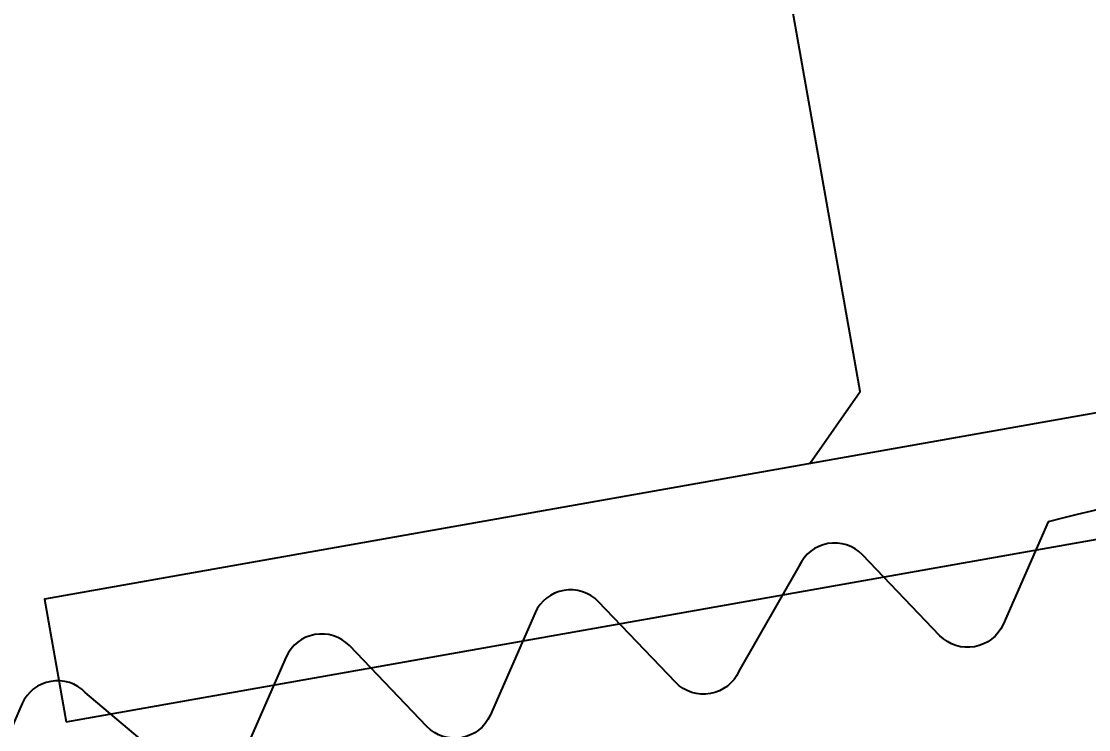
# Model space of a CAD drawing. Header units: millimetres. Extents: x 0 to 8967983, y -224399 to 13801.
# Drawn here: x 69245.44 to 69253.81, y -193867.15 to -193861.6 of the extents above; entities that cross this region are included whole.
import ezdxf
from ezdxf import colors
from ezdxf.entities.mleader import LeaderData, LeaderLine
from ezdxf.math import Vec2, Vec3

# ---------------------------------------------------------------- set-up
doc = ezdxf.new("R2010")
doc.units = ezdxf.units.MM
doc.header["$LTSCALE"] = 10
doc.layers.add('Архитектура', color=251, linetype='Continuous')
doc.layers.get('0').off()
doc.layers.get('0').freeze()
doc.styles.add('ISOCPEUR', font='isocpeur.TTF', dxfattribs={"width": 0.7})

# ---------------------------------------------------------------- blocks, each defined once
blk = doc.blocks.new('_DOTSMALL')
at = {"color": 0, "linetype": 'ByBlock', "const_width": 0.5}
blk.add_lwpolyline([(-0.0625, 0, 1), (0.0625, 0, 1)], format="xyb", close=True, dxfattribs=at)

msp = doc.modelspace()

# ---------------------------------------------------------------- linework, layer by layer
at = {"layer": 'Архитектура', "lineweight": 25, "transparency": 33554684}
for points in [[(69251.6193, -193865.0655), (69252.0144, -193864.5002), (69244.8647, -193824.1606), (69244.2994, -193823.7655), (69242.7387, -193824.0421)], [(69251.6193, -193865.0655), (69252.0144, -193864.5002), (69244.8647, -193824.1606), (69244.2994, -193823.7655), (69242.7387, -193824.0421)], [(69251.6193, -193865.0655), (69252.0144, -193864.5002), (69244.8647, -193824.1606), (69244.2994, -193823.7655), (69242.7387, -193824.0421)], [(69251.6193, -193865.0655), (69252.0144, -193864.5002), (69244.8647, -193824.1606), (69244.2994, -193823.7655), (69242.7387, -193824.0421)], [(69251.6193, -193865.0655), (69252.0144, -193864.5002), (69244.8647, -193824.1606), (69244.2994, -193823.7655), (69242.7387, -193824.0421)], [(69251.6193, -193865.0655), (69252.0144, -193864.5002), (69244.8647, -193824.1606), (69244.2994, -193823.7655), (69242.7387, -193824.0421)], [(69251.6193, -193865.0655), (69252.0144, -193864.5002), (69244.8647, -193824.1606), (69244.2994, -193823.7655), (69242.7387, -193824.0421)], [(69251.6193, -193865.0655), (69252.0144, -193864.5002), (69244.8647, -193824.1606), (69244.2994, -193823.7655), (69242.7387, -193824.0421)], [(69251.6193, -193865.0655), (69252.0144, -193864.5002), (69244.8647, -193824.1606), (69244.2994, -193823.7655), (69242.7387, -193824.0421)], [(69251.6193, -193865.0655), (69252.0144, -193864.5002), (69244.8647, -193824.1606), (69244.2994, -193823.7655), (69242.7387, -193824.0421)], [(69251.6193, -193865.0655), (69252.0144, -193864.5002), (69244.8647, -193824.1606), (69244.2994, -193823.7655), (69242.7387, -193824.0421)], [(69251.6193, -193865.0655), (69252.0144, -193864.5002), (69244.8647, -193824.1606), (69244.2994, -193823.7655), (69242.7387, -193824.0421)], [(69251.6193, -193865.0655), (69252.0144, -193864.5002), (69244.8647, -193824.1606), (69244.2994, -193823.7655), (69242.7387, -193824.0421)], [(69251.6193, -193865.0655), (69252.0144, -193864.5002), (69244.8647, -193824.1606), (69244.2994, -193823.7655), (69242.7387, -193824.0421)], [(69251.6193, -193865.0655), (69252.0144, -193864.5002), (69244.8647, -193824.1606), (69244.2994, -193823.7655), (69242.7387, -193824.0421)], [(69251.6193, -193865.0655), (69252.0144, -193864.5002), (69244.8647, -193824.1606), (69244.2994, -193823.7655), (69242.7387, -193824.0421)], [(69251.6193, -193865.0655), (69252.0144, -193864.5002), (69244.8647, -193824.1606), (69244.2994, -193823.7655), (69242.7387, -193824.0421)], [(69251.6193, -193865.0655), (69252.0144, -193864.5002), (69244.8647, -193824.1606), (69244.2994, -193823.7655), (69242.7387, -193824.0421)], [(69251.6193, -193865.0655), (69252.0144, -193864.5002), (69244.8647, -193824.1606), (69244.2994, -193823.7655), (69242.7387, -193824.0421)], [(69251.6193, -193865.0655), (69252.0144, -193864.5002), (69244.8647, -193824.1606), (69244.2994, -193823.7655), (69242.7387, -193824.0421)], [(69251.6193, -193865.0655), (69252.0144, -193864.5002), (69244.8647, -193824.1606), (69244.2994, -193823.7655), (69242.7387, -193824.0421)], [(69251.6193, -193865.0655), (69252.0144, -193864.5002), (69244.8647, -193824.1606), (69244.2994, -193823.7655), (69242.7387, -193824.0421)], [(69251.6193, -193865.0655), (69252.0144, -193864.5002), (69244.8647, -193824.1606), (69244.2994, -193823.7655), (69242.7387, -193824.0421)], [(69251.6193, -193865.0655), (69252.0144, -193864.5002), (69244.8647, -193824.1606), (69244.2994, -193823.7655), (69242.7387, -193824.0421)], [(69251.6193, -193865.0655), (69252.0144, -193864.5002), (69244.8647, -193824.1606), (69244.2994, -193823.7655), (69242.7387, -193824.0421)], [(69251.6193, -193865.0655), (69252.0144, -193864.5002), (69244.8647, -193824.1606), (69244.2994, -193823.7655), (69242.7387, -193824.0421)], [(69251.6193, -193865.0655), (69252.0144, -193864.5002), (69244.8647, -193824.1606), (69244.2994, -193823.7655), (69242.7387, -193824.0421)], [(69251.6193, -193865.0655), (69252.0144, -193864.5002), (69244.8647, -193824.1606), (69244.2994, -193823.7655), (69242.7387, -193824.0421)], [(69251.6193, -193865.0655), (69252.0144, -193864.5002), (69244.8647, -193824.1606), (69244.2994, -193823.7655), (69242.7387, -193824.0421)], [(69251.6193, -193865.0655), (69252.0144, -193864.5002), (69244.8647, -193824.1606), (69244.2994, -193823.7655), (69242.7387, -193824.0421)], [(69245.6167, -193866.1294), (69245.787, -193867.0898)], [(69245.6167, -193866.1294), (69245.787, -193867.0898)], [(69245.6167, -193866.1294), (69245.787, -193867.0898)], [(69245.6167, -193866.1294), (69245.787, -193867.0898)], [(69245.6167, -193866.1294), (69245.787, -193867.0898)], [(69245.6167, -193866.1294), (69245.787, -193867.0898)], [(69245.6167, -193866.1294), (69245.787, -193867.0898)], [(69245.6167, -193866.1294), (69245.787, -193867.0898)], [(69245.6167, -193866.1294), (69245.787, -193867.0898)], [(69245.6167, -193866.1294), (69245.787, -193867.0898)], [(69245.6167, -193866.1294), (69245.787, -193867.0898)], [(69245.6167, -193866.1294), (69245.787, -193867.0898)], [(69245.6167, -193866.1294), (69245.787, -193867.0898)], [(69245.6167, -193866.1294), (69245.787, -193867.0898)], [(69245.6167, -193866.1294), (69245.787, -193867.0898)], [(69245.6167, -193866.1294), (69245.787, -193867.0898)], [(69245.6167, -193866.1294), (69245.787, -193867.0898)], [(69245.6167, -193866.1294), (69245.787, -193867.0898)], [(69245.6167, -193866.1294), (69245.787, -193867.0898)], [(69245.6167, -193866.1294), (69245.787, -193867.0898)], [(69245.6167, -193866.1294), (69245.787, -193867.0898)], [(69245.6167, -193866.1294), (69245.787, -193867.0898)], [(69245.6167, -193866.1294), (69245.787, -193867.0898)], [(69245.6167, -193866.1294), (69245.787, -193867.0898)], [(69245.6167, -193866.1294), (69245.787, -193867.0898)], [(69245.6167, -193866.1294), (69245.787, -193867.0898)], [(69245.6167, -193866.1294), (69245.787, -193867.0898)], [(69245.6167, -193866.1294), (69245.787, -193867.0898)], [(69245.6167, -193866.1294), (69245.787, -193867.0898)], [(69245.6167, -193866.1294), (69245.787, -193867.0898)]]:
    msp.add_lwpolyline(points, dxfattribs=at)
for points in [[(69259.9549, -193829.3696), (69265.7392, -193862.0058, 0.414326), (69266.3752, -193862.4503), (69267.6958, -193862.2162, 0.410627), (69268.1415, -193861.587), (69268.0232, -193860.9199, 0.492552), (69267.7586, -193860.7192), (69267.2604, -193860.8075, -0.441111), (69266.9778, -193860.6099), (69266.7097, -193858.7558, -0.208057), (69266.9901, -193857.9, -0.000016), (69268.9176, -193855.1451, -0.439819), (69270.3609, -193854.8893, -0.000016), (69273.1178, -193856.8139, -0.208057), (69273.6752, -193857.5212), (69274.0608, -193859.3545, -0.441111), (69273.8632, -193859.6372), (69273.3651, -193859.7255, 0.492552), (69273.1855, -193860.005), (69273.3037, -193860.6721, 0.410627), (69273.9385, -193861.1098), (69275.2591, -193860.8757, 0.414326), (69275.7036, -193860.2397), (69269.9192, -193827.6035, 0.523933)], [(69259.9549, -193829.3696), (69265.7392, -193862.0058, 0.414326), (69266.3752, -193862.4503), (69267.6958, -193862.2162, 0.410627), (69268.1415, -193861.587), (69268.0232, -193860.9199, 0.492552), (69267.7586, -193860.7192), (69267.2604, -193860.8075, -0.441111), (69266.9778, -193860.6099), (69266.7097, -193858.7558, -0.208057), (69266.9901, -193857.9, -0.000016), (69268.9176, -193855.1451, -0.439819), (69270.3609, -193854.8893, -0.000016), (69273.1178, -193856.8139, -0.208057), (69273.6752, -193857.5212), (69274.0608, -193859.3545, -0.441111), (69273.8632, -193859.6372), (69273.3651, -193859.7255, 0.492552), (69273.1855, -193860.005), (69273.3037, -193860.6721, 0.410627), (69273.9385, -193861.1098), (69275.2591, -193860.8757, 0.414326), (69275.7036, -193860.2397), (69269.9192, -193827.6035, 0.523933)], [(69259.9549, -193829.3696), (69265.7392, -193862.0058, 0.414326), (69266.3752, -193862.4503), (69267.6958, -193862.2162, 0.410627), (69268.1415, -193861.587), (69268.0232, -193860.9199, 0.492552), (69267.7586, -193860.7192), (69267.2604, -193860.8075, -0.441111), (69266.9778, -193860.6099), (69266.7097, -193858.7558, -0.208057), (69266.9901, -193857.9, -0.000016), (69268.9176, -193855.1451, -0.439819), (69270.3609, -193854.8893, -0.000016), (69273.1178, -193856.8139, -0.208057), (69273.6752, -193857.5212), (69274.0608, -193859.3545, -0.441111), (69273.8632, -193859.6372), (69273.3651, -193859.7255, 0.492552), (69273.1855, -193860.005), (69273.3037, -193860.6721, 0.410627), (69273.9385, -193861.1098), (69275.2591, -193860.8757, 0.414326), (69275.7036, -193860.2397), (69269.9192, -193827.6035, 0.523933)], [(69259.9549, -193829.3696), (69265.7392, -193862.0058, 0.414326), (69266.3752, -193862.4503), (69267.6958, -193862.2162, 0.410627), (69268.1415, -193861.587), (69268.0232, -193860.9199, 0.492552), (69267.7586, -193860.7192), (69267.2604, -193860.8075, -0.441111), (69266.9778, -193860.6099), (69266.7097, -193858.7558, -0.208057), (69266.9901, -193857.9, -0.000016), (69268.9176, -193855.1451, -0.439819), (69270.3609, -193854.8893, -0.000016), (69273.1178, -193856.8139, -0.208057), (69273.6752, -193857.5212), (69274.0608, -193859.3545, -0.441111), (69273.8632, -193859.6372), (69273.3651, -193859.7255, 0.492552), (69273.1855, -193860.005), (69273.3037, -193860.6721, 0.410627), (69273.9385, -193861.1098), (69275.2591, -193860.8757, 0.414326), (69275.7036, -193860.2397), (69269.9192, -193827.6035, 0.523933)], [(69259.9549, -193829.3696), (69265.7392, -193862.0058, 0.414326), (69266.3752, -193862.4503), (69267.6958, -193862.2162, 0.410627), (69268.1415, -193861.587), (69268.0232, -193860.9199, 0.492552), (69267.7586, -193860.7192), (69267.2604, -193860.8075, -0.441111), (69266.9778, -193860.6099), (69266.7097, -193858.7558, -0.208057), (69266.9901, -193857.9, -0.000016), (69268.9176, -193855.1451, -0.439819), (69270.3609, -193854.8893, -0.000016), (69273.1178, -193856.8139, -0.208057), (69273.6752, -193857.5212), (69274.0608, -193859.3545, -0.441111), (69273.8632, -193859.6372), (69273.3651, -193859.7255, 0.492552), (69273.1855, -193860.005), (69273.3037, -193860.6721, 0.410627), (69273.9385, -193861.1098), (69275.2591, -193860.8757, 0.414326), (69275.7036, -193860.2397), (69269.9192, -193827.6035, 0.523933)], [(69259.9549, -193829.3696), (69265.7392, -193862.0058, 0.414326), (69266.3752, -193862.4503), (69267.6958, -193862.2162, 0.410627), (69268.1415, -193861.587), (69268.0232, -193860.9199, 0.492552), (69267.7586, -193860.7192), (69267.2604, -193860.8075, -0.441111), (69266.9778, -193860.6099), (69266.7097, -193858.7558, -0.208057), (69266.9901, -193857.9, -0.000016), (69268.9176, -193855.1451, -0.439819), (69270.3609, -193854.8893, -0.000016), (69273.1178, -193856.8139, -0.208057), (69273.6752, -193857.5212), (69274.0608, -193859.3545, -0.441111), (69273.8632, -193859.6372), (69273.3651, -193859.7255, 0.492552), (69273.1855, -193860.005), (69273.3037, -193860.6721, 0.410627), (69273.9385, -193861.1098), (69275.2591, -193860.8757, 0.414326), (69275.7036, -193860.2397), (69269.9192, -193827.6035, 0.523933)], [(69259.9549, -193829.3696), (69265.7392, -193862.0058, 0.414326), (69266.3752, -193862.4503), (69267.6958, -193862.2162, 0.410627), (69268.1415, -193861.587), (69268.0232, -193860.9199, 0.492552), (69267.7586, -193860.7192), (69267.2604, -193860.8075, -0.441111), (69266.9778, -193860.6099), (69266.7097, -193858.7558, -0.208057), (69266.9901, -193857.9, -0.000016), (69268.9176, -193855.1451, -0.439819), (69270.3609, -193854.8893, -0.000016), (69273.1178, -193856.8139, -0.208057), (69273.6752, -193857.5212), (69274.0608, -193859.3545, -0.441111), (69273.8632, -193859.6372), (69273.3651, -193859.7255, 0.492552), (69273.1855, -193860.005), (69273.3037, -193860.6721, 0.410627), (69273.9385, -193861.1098), (69275.2591, -193860.8757, 0.414326), (69275.7036, -193860.2397), (69269.9192, -193827.6035, 0.523933)], [(69259.9549, -193829.3696), (69265.7392, -193862.0058, 0.414326), (69266.3752, -193862.4503), (69267.6958, -193862.2162, 0.410627), (69268.1415, -193861.587), (69268.0232, -193860.9199, 0.492552), (69267.7586, -193860.7192), (69267.2604, -193860.8075, -0.441111), (69266.9778, -193860.6099), (69266.7097, -193858.7558, -0.208057), (69266.9901, -193857.9, -0.000016), (69268.9176, -193855.1451, -0.439819), (69270.3609, -193854.8893, -0.000016), (69273.1178, -193856.8139, -0.208057), (69273.6752, -193857.5212), (69274.0608, -193859.3545, -0.441111), (69273.8632, -193859.6372), (69273.3651, -193859.7255, 0.492552), (69273.1855, -193860.005), (69273.3037, -193860.6721, 0.410627), (69273.9385, -193861.1098), (69275.2591, -193860.8757, 0.414326), (69275.7036, -193860.2397), (69269.9192, -193827.6035, 0.523933)], [(69259.9549, -193829.3696), (69265.7392, -193862.0058, 0.414326), (69266.3752, -193862.4503), (69267.6958, -193862.2162, 0.410627), (69268.1415, -193861.587), (69268.0232, -193860.9199, 0.492552), (69267.7586, -193860.7192), (69267.2604, -193860.8075, -0.441111), (69266.9778, -193860.6099), (69266.7097, -193858.7558, -0.208057), (69266.9901, -193857.9, -0.000016), (69268.9176, -193855.1451, -0.439819), (69270.3609, -193854.8893, -0.000016), (69273.1178, -193856.8139, -0.208057), (69273.6752, -193857.5212), (69274.0608, -193859.3545, -0.441111), (69273.8632, -193859.6372), (69273.3651, -193859.7255, 0.492552), (69273.1855, -193860.005), (69273.3037, -193860.6721, 0.410627), (69273.9385, -193861.1098), (69275.2591, -193860.8757, 0.414326), (69275.7036, -193860.2397), (69269.9192, -193827.6035, 0.523933)], [(69259.9549, -193829.3696), (69265.7392, -193862.0058, 0.414326), (69266.3752, -193862.4503), (69267.6958, -193862.2162, 0.410627), (69268.1415, -193861.587), (69268.0232, -193860.9199, 0.492552), (69267.7586, -193860.7192), (69267.2604, -193860.8075, -0.441111), (69266.9778, -193860.6099), (69266.7097, -193858.7558, -0.208057), (69266.9901, -193857.9, -0.000016), (69268.9176, -193855.1451, -0.439819), (69270.3609, -193854.8893, -0.000016), (69273.1178, -193856.8139, -0.208057), (69273.6752, -193857.5212), (69274.0608, -193859.3545, -0.441111), (69273.8632, -193859.6372), (69273.3651, -193859.7255, 0.492552), (69273.1855, -193860.005), (69273.3037, -193860.6721, 0.410627), (69273.9385, -193861.1098), (69275.2591, -193860.8757, 0.414326), (69275.7036, -193860.2397), (69269.9192, -193827.6035, 0.523933)], [(69259.9549, -193829.3696), (69265.7392, -193862.0058, 0.414326), (69266.3752, -193862.4503), (69267.6958, -193862.2162, 0.410627), (69268.1415, -193861.587), (69268.0232, -193860.9199, 0.492552), (69267.7586, -193860.7192), (69267.2604, -193860.8075, -0.441111), (69266.9778, -193860.6099), (69266.7097, -193858.7558, -0.208057), (69266.9901, -193857.9, -0.000016), (69268.9176, -193855.1451, -0.439819), (69270.3609, -193854.8893, -0.000016), (69273.1178, -193856.8139, -0.208057), (69273.6752, -193857.5212), (69274.0608, -193859.3545, -0.441111), (69273.8632, -193859.6372), (69273.3651, -193859.7255, 0.492552), (69273.1855, -193860.005), (69273.3037, -193860.6721, 0.410627), (69273.9385, -193861.1098), (69275.2591, -193860.8757, 0.414326), (69275.7036, -193860.2397), (69269.9192, -193827.6035, 0.523933)], [(69259.9549, -193829.3696), (69265.7392, -193862.0058, 0.414326), (69266.3752, -193862.4503), (69267.6958, -193862.2162, 0.410627), (69268.1415, -193861.587), (69268.0232, -193860.9199, 0.492552), (69267.7586, -193860.7192), (69267.2604, -193860.8075, -0.441111), (69266.9778, -193860.6099), (69266.7097, -193858.7558, -0.208057), (69266.9901, -193857.9, -0.000016), (69268.9176, -193855.1451, -0.439819), (69270.3609, -193854.8893, -0.000016), (69273.1178, -193856.8139, -0.208057), (69273.6752, -193857.5212), (69274.0608, -193859.3545, -0.441111), (69273.8632, -193859.6372), (69273.3651, -193859.7255, 0.492552), (69273.1855, -193860.005), (69273.3037, -193860.6721, 0.410627), (69273.9385, -193861.1098), (69275.2591, -193860.8757, 0.414326), (69275.7036, -193860.2397), (69269.9192, -193827.6035, 0.523933)], [(69259.9549, -193829.3696), (69265.7392, -193862.0058, 0.414326), (69266.3752, -193862.4503), (69267.6958, -193862.2162, 0.410627), (69268.1415, -193861.587), (69268.0232, -193860.9199, 0.492552), (69267.7586, -193860.7192), (69267.2604, -193860.8075, -0.441111), (69266.9778, -193860.6099), (69266.7097, -193858.7558, -0.208057), (69266.9901, -193857.9, -0.000016), (69268.9176, -193855.1451, -0.439819), (69270.3609, -193854.8893, -0.000016), (69273.1178, -193856.8139, -0.208057), (69273.6752, -193857.5212), (69274.0608, -193859.3545, -0.441111), (69273.8632, -193859.6372), (69273.3651, -193859.7255, 0.492552), (69273.1855, -193860.005), (69273.3037, -193860.6721, 0.410627), (69273.9385, -193861.1098), (69275.2591, -193860.8757, 0.414326), (69275.7036, -193860.2397), (69269.9192, -193827.6035, 0.523933)], [(69259.9549, -193829.3696), (69265.7392, -193862.0058, 0.414326), (69266.3752, -193862.4503), (69267.6958, -193862.2162, 0.410627), (69268.1415, -193861.587), (69268.0232, -193860.9199, 0.492552), (69267.7586, -193860.7192), (69267.2604, -193860.8075, -0.441111), (69266.9778, -193860.6099), (69266.7097, -193858.7558, -0.208057), (69266.9901, -193857.9, -0.000016), (69268.9176, -193855.1451, -0.439819), (69270.3609, -193854.8893, -0.000016), (69273.1178, -193856.8139, -0.208057), (69273.6752, -193857.5212), (69274.0608, -193859.3545, -0.441111), (69273.8632, -193859.6372), (69273.3651, -193859.7255, 0.492552), (69273.1855, -193860.005), (69273.3037, -193860.6721, 0.410627), (69273.9385, -193861.1098), (69275.2591, -193860.8757, 0.414326), (69275.7036, -193860.2397), (69269.9192, -193827.6035, 0.523933)], [(69259.9549, -193829.3696), (69265.7392, -193862.0058, 0.414326), (69266.3752, -193862.4503), (69267.6958, -193862.2162, 0.410627), (69268.1415, -193861.587), (69268.0232, -193860.9199, 0.492552), (69267.7586, -193860.7192), (69267.2604, -193860.8075, -0.441111), (69266.9778, -193860.6099), (69266.7097, -193858.7558, -0.208057), (69266.9901, -193857.9, -0.000016), (69268.9176, -193855.1451, -0.439819), (69270.3609, -193854.8893, -0.000016), (69273.1178, -193856.8139, -0.208057), (69273.6752, -193857.5212), (69274.0608, -193859.3545, -0.441111), (69273.8632, -193859.6372), (69273.3651, -193859.7255, 0.492552), (69273.1855, -193860.005), (69273.3037, -193860.6721, 0.410627), (69273.9385, -193861.1098), (69275.2591, -193860.8757, 0.414326), (69275.7036, -193860.2397), (69269.9192, -193827.6035, 0.523933)], [(69259.9549, -193829.3696), (69265.7392, -193862.0058, 0.414326), (69266.3752, -193862.4503), (69267.6958, -193862.2162, 0.410627), (69268.1415, -193861.587), (69268.0232, -193860.9199, 0.492552), (69267.7586, -193860.7192), (69267.2604, -193860.8075, -0.441111), (69266.9778, -193860.6099), (69266.7097, -193858.7558, -0.208057), (69266.9901, -193857.9, -0.000016), (69268.9176, -193855.1451, -0.439819), (69270.3609, -193854.8893, -0.000016), (69273.1178, -193856.8139, -0.208057), (69273.6752, -193857.5212), (69274.0608, -193859.3545, -0.441111), (69273.8632, -193859.6372), (69273.3651, -193859.7255, 0.492552), (69273.1855, -193860.005), (69273.3037, -193860.6721, 0.410627), (69273.9385, -193861.1098), (69275.2591, -193860.8757, 0.414326), (69275.7036, -193860.2397), (69269.9192, -193827.6035, 0.523933)], [(69259.9549, -193829.3696), (69265.7392, -193862.0058, 0.414326), (69266.3752, -193862.4503), (69267.6958, -193862.2162, 0.410627), (69268.1415, -193861.587), (69268.0232, -193860.9199, 0.492552), (69267.7586, -193860.7192), (69267.2604, -193860.8075, -0.441111), (69266.9778, -193860.6099), (69266.7097, -193858.7558, -0.208057), (69266.9901, -193857.9, -0.000016), (69268.9176, -193855.1451, -0.439819), (69270.3609, -193854.8893, -0.000016), (69273.1178, -193856.8139, -0.208057), (69273.6752, -193857.5212), (69274.0608, -193859.3545, -0.441111), (69273.8632, -193859.6372), (69273.3651, -193859.7255, 0.492552), (69273.1855, -193860.005), (69273.3037, -193860.6721, 0.410627), (69273.9385, -193861.1098), (69275.2591, -193860.8757, 0.414326), (69275.7036, -193860.2397), (69269.9192, -193827.6035, 0.523933)], [(69259.9549, -193829.3696), (69265.7392, -193862.0058, 0.414326), (69266.3752, -193862.4503), (69267.6958, -193862.2162, 0.410627), (69268.1415, -193861.587), (69268.0232, -193860.9199, 0.492552), (69267.7586, -193860.7192), (69267.2604, -193860.8075, -0.441111), (69266.9778, -193860.6099), (69266.7097, -193858.7558, -0.208057), (69266.9901, -193857.9, -0.000016), (69268.9176, -193855.1451, -0.439819), (69270.3609, -193854.8893, -0.000016), (69273.1178, -193856.8139, -0.208057), (69273.6752, -193857.5212), (69274.0608, -193859.3545, -0.441111), (69273.8632, -193859.6372), (69273.3651, -193859.7255, 0.492552), (69273.1855, -193860.005), (69273.3037, -193860.6721, 0.410627), (69273.9385, -193861.1098), (69275.2591, -193860.8757, 0.414326), (69275.7036, -193860.2397), (69269.9192, -193827.6035, 0.523933)], [(69259.9549, -193829.3696), (69265.7392, -193862.0058, 0.414326), (69266.3752, -193862.4503), (69267.6958, -193862.2162, 0.410627), (69268.1415, -193861.587), (69268.0232, -193860.9199, 0.492552), (69267.7586, -193860.7192), (69267.2604, -193860.8075, -0.441111), (69266.9778, -193860.6099), (69266.7097, -193858.7558, -0.208057), (69266.9901, -193857.9, -0.000016), (69268.9176, -193855.1451, -0.439819), (69270.3609, -193854.8893, -0.000016), (69273.1178, -193856.8139, -0.208057), (69273.6752, -193857.5212), (69274.0608, -193859.3545, -0.441111), (69273.8632, -193859.6372), (69273.3651, -193859.7255, 0.492552), (69273.1855, -193860.005), (69273.3037, -193860.6721, 0.410627), (69273.9385, -193861.1098), (69275.2591, -193860.8757, 0.414326), (69275.7036, -193860.2397), (69269.9192, -193827.6035, 0.523933)], [(69259.9549, -193829.3696), (69265.7392, -193862.0058, 0.414326), (69266.3752, -193862.4503), (69267.6958, -193862.2162, 0.410627), (69268.1415, -193861.587), (69268.0232, -193860.9199, 0.492552), (69267.7586, -193860.7192), (69267.2604, -193860.8075, -0.441111), (69266.9778, -193860.6099), (69266.7097, -193858.7558, -0.208057), (69266.9901, -193857.9, -0.000016), (69268.9176, -193855.1451, -0.439819), (69270.3609, -193854.8893, -0.000016), (69273.1178, -193856.8139, -0.208057), (69273.6752, -193857.5212), (69274.0608, -193859.3545, -0.441111), (69273.8632, -193859.6372), (69273.3651, -193859.7255, 0.492552), (69273.1855, -193860.005), (69273.3037, -193860.6721, 0.410627), (69273.9385, -193861.1098), (69275.2591, -193860.8757, 0.414326), (69275.7036, -193860.2397), (69269.9192, -193827.6035, 0.523933)], [(69259.9549, -193829.3696), (69265.7392, -193862.0058, 0.414326), (69266.3752, -193862.4503), (69267.6958, -193862.2162, 0.410627), (69268.1415, -193861.587), (69268.0232, -193860.9199, 0.492552), (69267.7586, -193860.7192), (69267.2604, -193860.8075, -0.441111), (69266.9778, -193860.6099), (69266.7097, -193858.7558, -0.208057), (69266.9901, -193857.9, -0.000016), (69268.9176, -193855.1451, -0.439819), (69270.3609, -193854.8893, -0.000016), (69273.1178, -193856.8139, -0.208057), (69273.6752, -193857.5212), (69274.0608, -193859.3545, -0.441111), (69273.8632, -193859.6372), (69273.3651, -193859.7255, 0.492552), (69273.1855, -193860.005), (69273.3037, -193860.6721, 0.410627), (69273.9385, -193861.1098), (69275.2591, -193860.8757, 0.414326), (69275.7036, -193860.2397), (69269.9192, -193827.6035, 0.523933)], [(69259.9549, -193829.3696), (69265.7392, -193862.0058, 0.414326), (69266.3752, -193862.4503), (69267.6958, -193862.2162, 0.410627), (69268.1415, -193861.587), (69268.0232, -193860.9199, 0.492552), (69267.7586, -193860.7192), (69267.2604, -193860.8075, -0.441111), (69266.9778, -193860.6099), (69266.7097, -193858.7558, -0.208057), (69266.9901, -193857.9, -0.000016), (69268.9176, -193855.1451, -0.439819), (69270.3609, -193854.8893, -0.000016), (69273.1178, -193856.8139, -0.208057), (69273.6752, -193857.5212), (69274.0608, -193859.3545, -0.441111), (69273.8632, -193859.6372), (69273.3651, -193859.7255, 0.492552), (69273.1855, -193860.005), (69273.3037, -193860.6721, 0.410627), (69273.9385, -193861.1098), (69275.2591, -193860.8757, 0.414326), (69275.7036, -193860.2397), (69269.9192, -193827.6035, 0.523933)], [(69259.9549, -193829.3696), (69265.7392, -193862.0058, 0.414326), (69266.3752, -193862.4503), (69267.6958, -193862.2162, 0.410627), (69268.1415, -193861.587), (69268.0232, -193860.9199, 0.492552), (69267.7586, -193860.7192), (69267.2604, -193860.8075, -0.441111), (69266.9778, -193860.6099), (69266.7097, -193858.7558, -0.208057), (69266.9901, -193857.9, -0.000016), (69268.9176, -193855.1451, -0.439819), (69270.3609, -193854.8893, -0.000016), (69273.1178, -193856.8139, -0.208057), (69273.6752, -193857.5212), (69274.0608, -193859.3545, -0.441111), (69273.8632, -193859.6372), (69273.3651, -193859.7255, 0.492552), (69273.1855, -193860.005), (69273.3037, -193860.6721, 0.410627), (69273.9385, -193861.1098), (69275.2591, -193860.8757, 0.414326), (69275.7036, -193860.2397), (69269.9192, -193827.6035, 0.523933)], [(69259.9549, -193829.3696), (69265.7392, -193862.0058, 0.414326), (69266.3752, -193862.4503), (69267.6958, -193862.2162, 0.410627), (69268.1415, -193861.587), (69268.0232, -193860.9199, 0.492552), (69267.7586, -193860.7192), (69267.2604, -193860.8075, -0.441111), (69266.9778, -193860.6099), (69266.7097, -193858.7558, -0.208057), (69266.9901, -193857.9, -0.000016), (69268.9176, -193855.1451, -0.439819), (69270.3609, -193854.8893, -0.000016), (69273.1178, -193856.8139, -0.208057), (69273.6752, -193857.5212), (69274.0608, -193859.3545, -0.441111), (69273.8632, -193859.6372), (69273.3651, -193859.7255, 0.492552), (69273.1855, -193860.005), (69273.3037, -193860.6721, 0.410627), (69273.9385, -193861.1098), (69275.2591, -193860.8757, 0.414326), (69275.7036, -193860.2397), (69269.9192, -193827.6035, 0.523933)], [(69259.9549, -193829.3696), (69265.7392, -193862.0058, 0.414326), (69266.3752, -193862.4503), (69267.6958, -193862.2162, 0.410627), (69268.1415, -193861.587), (69268.0232, -193860.9199, 0.492552), (69267.7586, -193860.7192), (69267.2604, -193860.8075, -0.441111), (69266.9778, -193860.6099), (69266.7097, -193858.7558, -0.208057), (69266.9901, -193857.9, -0.000016), (69268.9176, -193855.1451, -0.439819), (69270.3609, -193854.8893, -0.000016), (69273.1178, -193856.8139, -0.208057), (69273.6752, -193857.5212), (69274.0608, -193859.3545, -0.441111), (69273.8632, -193859.6372), (69273.3651, -193859.7255, 0.492552), (69273.1855, -193860.005), (69273.3037, -193860.6721, 0.410627), (69273.9385, -193861.1098), (69275.2591, -193860.8757, 0.414326), (69275.7036, -193860.2397), (69269.9192, -193827.6035, 0.523933)], [(69259.9549, -193829.3696), (69265.7392, -193862.0058, 0.414326), (69266.3752, -193862.4503), (69267.6958, -193862.2162, 0.410627), (69268.1415, -193861.587), (69268.0232, -193860.9199, 0.492552), (69267.7586, -193860.7192), (69267.2604, -193860.8075, -0.441111), (69266.9778, -193860.6099), (69266.7097, -193858.7558, -0.208057), (69266.9901, -193857.9, -0.000016), (69268.9176, -193855.1451, -0.439819), (69270.3609, -193854.8893, -0.000016), (69273.1178, -193856.8139, -0.208057), (69273.6752, -193857.5212), (69274.0608, -193859.3545, -0.441111), (69273.8632, -193859.6372), (69273.3651, -193859.7255, 0.492552), (69273.1855, -193860.005), (69273.3037, -193860.6721, 0.410627), (69273.9385, -193861.1098), (69275.2591, -193860.8757, 0.414326), (69275.7036, -193860.2397), (69269.9192, -193827.6035, 0.523933)], [(69259.9549, -193829.3696), (69265.7392, -193862.0058, 0.414326), (69266.3752, -193862.4503), (69267.6958, -193862.2162, 0.410627), (69268.1415, -193861.587), (69268.0232, -193860.9199, 0.492552), (69267.7586, -193860.7192), (69267.2604, -193860.8075, -0.441111), (69266.9778, -193860.6099), (69266.7097, -193858.7558, -0.208057), (69266.9901, -193857.9, -0.000016), (69268.9176, -193855.1451, -0.439819), (69270.3609, -193854.8893, -0.000016), (69273.1178, -193856.8139, -0.208057), (69273.6752, -193857.5212), (69274.0608, -193859.3545, -0.441111), (69273.8632, -193859.6372), (69273.3651, -193859.7255, 0.492552), (69273.1855, -193860.005), (69273.3037, -193860.6721, 0.410627), (69273.9385, -193861.1098), (69275.2591, -193860.8757, 0.414326), (69275.7036, -193860.2397), (69269.9192, -193827.6035, 0.523933)], [(69259.9549, -193829.3696), (69265.7392, -193862.0058, 0.414326), (69266.3752, -193862.4503), (69267.6958, -193862.2162, 0.410627), (69268.1415, -193861.587), (69268.0232, -193860.9199, 0.492552), (69267.7586, -193860.7192), (69267.2604, -193860.8075, -0.441111), (69266.9778, -193860.6099), (69266.7097, -193858.7558, -0.208057), (69266.9901, -193857.9, -0.000016), (69268.9176, -193855.1451, -0.439819), (69270.3609, -193854.8893, -0.000016), (69273.1178, -193856.8139, -0.208057), (69273.6752, -193857.5212), (69274.0608, -193859.3545, -0.441111), (69273.8632, -193859.6372), (69273.3651, -193859.7255, 0.492552), (69273.1855, -193860.005), (69273.3037, -193860.6721, 0.410627), (69273.9385, -193861.1098), (69275.2591, -193860.8757, 0.414326), (69275.7036, -193860.2397), (69269.9192, -193827.6035, 0.523933)], [(69259.9549, -193829.3696), (69265.7392, -193862.0058, 0.414326), (69266.3752, -193862.4503), (69267.6958, -193862.2162, 0.410627), (69268.1415, -193861.587), (69268.0232, -193860.9199, 0.492552), (69267.7586, -193860.7192), (69267.2604, -193860.8075, -0.441111), (69266.9778, -193860.6099), (69266.7097, -193858.7558, -0.208057), (69266.9901, -193857.9, -0.000016), (69268.9176, -193855.1451, -0.439819), (69270.3609, -193854.8893, -0.000016), (69273.1178, -193856.8139, -0.208057), (69273.6752, -193857.5212), (69274.0608, -193859.3545, -0.441111), (69273.8632, -193859.6372), (69273.3651, -193859.7255, 0.492552), (69273.1855, -193860.005), (69273.3037, -193860.6721, 0.410627), (69273.9385, -193861.1098), (69275.2591, -193860.8757, 0.414326), (69275.7036, -193860.2397), (69269.9192, -193827.6035, 0.523933)], [(69259.9549, -193829.3696), (69265.7392, -193862.0058, 0.414326), (69266.3752, -193862.4503), (69267.6958, -193862.2162, 0.410627), (69268.1415, -193861.587), (69268.0232, -193860.9199, 0.492552), (69267.7586, -193860.7192), (69267.2604, -193860.8075, -0.441111), (69266.9778, -193860.6099), (69266.7097, -193858.7558, -0.208057), (69266.9901, -193857.9, -0.000016), (69268.9176, -193855.1451, -0.439819), (69270.3609, -193854.8893, -0.000016), (69273.1178, -193856.8139, -0.208057), (69273.6752, -193857.5212), (69274.0608, -193859.3545, -0.441111), (69273.8632, -193859.6372), (69273.3651, -193859.7255, 0.492552), (69273.1855, -193860.005), (69273.3037, -193860.6721, 0.410627), (69273.9385, -193861.1098), (69275.2591, -193860.8757, 0.414326), (69275.7036, -193860.2397), (69269.9192, -193827.6035, 0.523933)], [(69259.9549, -193829.3696), (69265.7392, -193862.0058, 0.414326), (69266.3752, -193862.4503), (69267.6958, -193862.2162, 0.410627), (69268.1415, -193861.587), (69268.0232, -193860.9199, 0.492552), (69267.7586, -193860.7192), (69267.2604, -193860.8075, -0.441111), (69266.9778, -193860.6099), (69266.7097, -193858.7558, -0.208057), (69266.9901, -193857.9, -0.000016), (69268.9176, -193855.1451, -0.439819), (69270.3609, -193854.8893, -0.000016), (69273.1178, -193856.8139, -0.208057), (69273.6752, -193857.5212), (69274.0608, -193859.3545, -0.441111), (69273.8632, -193859.6372), (69273.3651, -193859.7255, 0.492552), (69273.1855, -193860.005), (69273.3037, -193860.6721, 0.410627), (69273.9385, -193861.1098), (69275.2591, -193860.8757, 0.414326), (69275.7036, -193860.2397), (69269.9192, -193827.6035, 0.523933)], [(69260.8758, -193864.2121, 0.035408), (69253.4876, -193865.5216), (69253.1351, -193866.327, -0.527868), (69252.6395, -193866.4148), (69252.0317, -193865.7796, 0.527868), (69251.5361, -193865.8675), (69251.0635, -193866.6942, -0.527868), (69250.5679, -193866.782), (69249.96, -193866.1468, 0.527868), (69249.4645, -193866.2346), (69249.1119, -193867.04, -0.527868), (69248.6164, -193867.1279), (69248.0084, -193866.4927, 0.527868), (69247.5129, -193866.5805), (69247.1603, -193867.3859, -0.527868), (69246.6648, -193867.4738), (69245.9369, -193866.8599, 0.527868), (69245.4413, -193866.9477), (69245.0887, -193867.7531, -0.527868)], [(69260.8758, -193864.2121, 0.035408), (69253.4876, -193865.5216), (69253.1351, -193866.327, -0.527868), (69252.6395, -193866.4148), (69252.0317, -193865.7796, 0.527868), (69251.5361, -193865.8675), (69251.0635, -193866.6942, -0.527868), (69250.5679, -193866.782), (69249.96, -193866.1468, 0.527868), (69249.4645, -193866.2346), (69249.1119, -193867.04, -0.527868), (69248.6164, -193867.1279), (69248.0084, -193866.4927, 0.527868), (69247.5129, -193866.5805), (69247.1603, -193867.3859, -0.527868), (69246.6648, -193867.4738), (69245.9369, -193866.8599, 0.527868), (69245.4413, -193866.9477), (69245.0887, -193867.7531, -0.527868)], [(69260.8758, -193864.2121, 0.035408), (69253.4876, -193865.5216), (69253.1351, -193866.327, -0.527868), (69252.6395, -193866.4148), (69252.0317, -193865.7796, 0.527868), (69251.5361, -193865.8675), (69251.0635, -193866.6942, -0.527868), (69250.5679, -193866.782), (69249.96, -193866.1468, 0.527868), (69249.4645, -193866.2346), (69249.1119, -193867.04, -0.527868), (69248.6164, -193867.1279), (69248.0084, -193866.4927, 0.527868), (69247.5129, -193866.5805), (69247.1603, -193867.3859, -0.527868), (69246.6648, -193867.4738), (69245.9369, -193866.8599, 0.527868), (69245.4413, -193866.9477), (69245.0887, -193867.7531, -0.527868)], [(69260.8758, -193864.2121, 0.035408), (69253.4876, -193865.5216), (69253.1351, -193866.327, -0.527868), (69252.6395, -193866.4148), (69252.0317, -193865.7796, 0.527868), (69251.5361, -193865.8675), (69251.0635, -193866.6942, -0.527868), (69250.5679, -193866.782), (69249.96, -193866.1468, 0.527868), (69249.4645, -193866.2346), (69249.1119, -193867.04, -0.527868), (69248.6164, -193867.1279), (69248.0084, -193866.4927, 0.527868), (69247.5129, -193866.5805), (69247.1603, -193867.3859, -0.527868), (69246.6648, -193867.4738), (69245.9369, -193866.8599, 0.527868), (69245.4413, -193866.9477), (69245.0887, -193867.7531, -0.527868)], [(69260.8758, -193864.2121, 0.035408), (69253.4876, -193865.5216), (69253.1351, -193866.327, -0.527868), (69252.6395, -193866.4148), (69252.0317, -193865.7796, 0.527868), (69251.5361, -193865.8675), (69251.0635, -193866.6942, -0.527868), (69250.5679, -193866.782), (69249.96, -193866.1468, 0.527868), (69249.4645, -193866.2346), (69249.1119, -193867.04, -0.527868), (69248.6164, -193867.1279), (69248.0084, -193866.4927, 0.527868), (69247.5129, -193866.5805), (69247.1603, -193867.3859, -0.527868), (69246.6648, -193867.4738), (69245.9369, -193866.8599, 0.527868), (69245.4413, -193866.9477), (69245.0887, -193867.7531, -0.527868)], [(69260.8758, -193864.2121, 0.035408), (69253.4876, -193865.5216), (69253.1351, -193866.327, -0.527868), (69252.6395, -193866.4148), (69252.0317, -193865.7796, 0.527868), (69251.5361, -193865.8675), (69251.0635, -193866.6942, -0.527868), (69250.5679, -193866.782), (69249.96, -193866.1468, 0.527868), (69249.4645, -193866.2346), (69249.1119, -193867.04, -0.527868), (69248.6164, -193867.1279), (69248.0084, -193866.4927, 0.527868), (69247.5129, -193866.5805), (69247.1603, -193867.3859, -0.527868), (69246.6648, -193867.4738), (69245.9369, -193866.8599, 0.527868), (69245.4413, -193866.9477), (69245.0887, -193867.7531, -0.527868)], [(69260.8758, -193864.2121, 0.035408), (69253.4876, -193865.5216), (69253.1351, -193866.327, -0.527868), (69252.6395, -193866.4148), (69252.0317, -193865.7796, 0.527868), (69251.5361, -193865.8675), (69251.0635, -193866.6942, -0.527868), (69250.5679, -193866.782), (69249.96, -193866.1468, 0.527868), (69249.4645, -193866.2346), (69249.1119, -193867.04, -0.527868), (69248.6164, -193867.1279), (69248.0084, -193866.4927, 0.527868), (69247.5129, -193866.5805), (69247.1603, -193867.3859, -0.527868), (69246.6648, -193867.4738), (69245.9369, -193866.8599, 0.527868), (69245.4413, -193866.9477), (69245.0887, -193867.7531, -0.527868)], [(69260.8758, -193864.2121, 0.035408), (69253.4876, -193865.5216), (69253.1351, -193866.327, -0.527868), (69252.6395, -193866.4148), (69252.0317, -193865.7796, 0.527868), (69251.5361, -193865.8675), (69251.0635, -193866.6942, -0.527868), (69250.5679, -193866.782), (69249.96, -193866.1468, 0.527868), (69249.4645, -193866.2346), (69249.1119, -193867.04, -0.527868), (69248.6164, -193867.1279), (69248.0084, -193866.4927, 0.527868), (69247.5129, -193866.5805), (69247.1603, -193867.3859, -0.527868), (69246.6648, -193867.4738), (69245.9369, -193866.8599, 0.527868), (69245.4413, -193866.9477), (69245.0887, -193867.7531, -0.527868)], [(69260.8758, -193864.2121, 0.035408), (69253.4876, -193865.5216), (69253.1351, -193866.327, -0.527868), (69252.6395, -193866.4148), (69252.0317, -193865.7796, 0.527868), (69251.5361, -193865.8675), (69251.0635, -193866.6942, -0.527868), (69250.5679, -193866.782), (69249.96, -193866.1468, 0.527868), (69249.4645, -193866.2346), (69249.1119, -193867.04, -0.527868), (69248.6164, -193867.1279), (69248.0084, -193866.4927, 0.527868), (69247.5129, -193866.5805), (69247.1603, -193867.3859, -0.527868), (69246.6648, -193867.4738), (69245.9369, -193866.8599, 0.527868), (69245.4413, -193866.9477), (69245.0887, -193867.7531, -0.527868)], [(69260.8758, -193864.2121, 0.035408), (69253.4876, -193865.5216), (69253.1351, -193866.327, -0.527868), (69252.6395, -193866.4148), (69252.0317, -193865.7796, 0.527868), (69251.5361, -193865.8675), (69251.0635, -193866.6942, -0.527868), (69250.5679, -193866.782), (69249.96, -193866.1468, 0.527868), (69249.4645, -193866.2346), (69249.1119, -193867.04, -0.527868), (69248.6164, -193867.1279), (69248.0084, -193866.4927, 0.527868), (69247.5129, -193866.5805), (69247.1603, -193867.3859, -0.527868), (69246.6648, -193867.4738), (69245.9369, -193866.8599, 0.527868), (69245.4413, -193866.9477), (69245.0887, -193867.7531, -0.527868)], [(69260.8758, -193864.2121, 0.035408), (69253.4876, -193865.5216), (69253.1351, -193866.327, -0.527868), (69252.6395, -193866.4148), (69252.0317, -193865.7796, 0.527868), (69251.5361, -193865.8675), (69251.0635, -193866.6942, -0.527868), (69250.5679, -193866.782), (69249.96, -193866.1468, 0.527868), (69249.4645, -193866.2346), (69249.1119, -193867.04, -0.527868), (69248.6164, -193867.1279), (69248.0084, -193866.4927, 0.527868), (69247.5129, -193866.5805), (69247.1603, -193867.3859, -0.527868), (69246.6648, -193867.4738), (69245.9369, -193866.8599, 0.527868), (69245.4413, -193866.9477), (69245.0887, -193867.7531, -0.527868)], [(69260.8758, -193864.2121, 0.035408), (69253.4876, -193865.5216), (69253.1351, -193866.327, -0.527868), (69252.6395, -193866.4148), (69252.0317, -193865.7796, 0.527868), (69251.5361, -193865.8675), (69251.0635, -193866.6942, -0.527868), (69250.5679, -193866.782), (69249.96, -193866.1468, 0.527868), (69249.4645, -193866.2346), (69249.1119, -193867.04, -0.527868), (69248.6164, -193867.1279), (69248.0084, -193866.4927, 0.527868), (69247.5129, -193866.5805), (69247.1603, -193867.3859, -0.527868), (69246.6648, -193867.4738), (69245.9369, -193866.8599, 0.527868), (69245.4413, -193866.9477), (69245.0887, -193867.7531, -0.527868)], [(69260.8758, -193864.2121, 0.035408), (69253.4876, -193865.5216), (69253.1351, -193866.327, -0.527868), (69252.6395, -193866.4148), (69252.0317, -193865.7796, 0.527868), (69251.5361, -193865.8675), (69251.0635, -193866.6942, -0.527868), (69250.5679, -193866.782), (69249.96, -193866.1468, 0.527868), (69249.4645, -193866.2346), (69249.1119, -193867.04, -0.527868), (69248.6164, -193867.1279), (69248.0084, -193866.4927, 0.527868), (69247.5129, -193866.5805), (69247.1603, -193867.3859, -0.527868), (69246.6648, -193867.4738), (69245.9369, -193866.8599, 0.527868), (69245.4413, -193866.9477), (69245.0887, -193867.7531, -0.527868)], [(69260.8758, -193864.2121, 0.035408), (69253.4876, -193865.5216), (69253.1351, -193866.327, -0.527868), (69252.6395, -193866.4148), (69252.0317, -193865.7796, 0.527868), (69251.5361, -193865.8675), (69251.0635, -193866.6942, -0.527868), (69250.5679, -193866.782), (69249.96, -193866.1468, 0.527868), (69249.4645, -193866.2346), (69249.1119, -193867.04, -0.527868), (69248.6164, -193867.1279), (69248.0084, -193866.4927, 0.527868), (69247.5129, -193866.5805), (69247.1603, -193867.3859, -0.527868), (69246.6648, -193867.4738), (69245.9369, -193866.8599, 0.527868), (69245.4413, -193866.9477), (69245.0887, -193867.7531, -0.527868)], [(69260.8758, -193864.2121, 0.035408), (69253.4876, -193865.5216), (69253.1351, -193866.327, -0.527868), (69252.6395, -193866.4148), (69252.0317, -193865.7796, 0.527868), (69251.5361, -193865.8675), (69251.0635, -193866.6942, -0.527868), (69250.5679, -193866.782), (69249.96, -193866.1468, 0.527868), (69249.4645, -193866.2346), (69249.1119, -193867.04, -0.527868), (69248.6164, -193867.1279), (69248.0084, -193866.4927, 0.527868), (69247.5129, -193866.5805), (69247.1603, -193867.3859, -0.527868), (69246.6648, -193867.4738), (69245.9369, -193866.8599, 0.527868), (69245.4413, -193866.9477), (69245.0887, -193867.7531, -0.527868)], [(69260.8758, -193864.2121, 0.035408), (69253.4876, -193865.5216), (69253.1351, -193866.327, -0.527868), (69252.6395, -193866.4148), (69252.0317, -193865.7796, 0.527868), (69251.5361, -193865.8675), (69251.0635, -193866.6942, -0.527868), (69250.5679, -193866.782), (69249.96, -193866.1468, 0.527868), (69249.4645, -193866.2346), (69249.1119, -193867.04, -0.527868), (69248.6164, -193867.1279), (69248.0084, -193866.4927, 0.527868), (69247.5129, -193866.5805), (69247.1603, -193867.3859, -0.527868), (69246.6648, -193867.4738), (69245.9369, -193866.8599, 0.527868), (69245.4413, -193866.9477), (69245.0887, -193867.7531, -0.527868)], [(69260.8758, -193864.2121, 0.035408), (69253.4876, -193865.5216), (69253.1351, -193866.327, -0.527868), (69252.6395, -193866.4148), (69252.0317, -193865.7796, 0.527868), (69251.5361, -193865.8675), (69251.0635, -193866.6942, -0.527868), (69250.5679, -193866.782), (69249.96, -193866.1468, 0.527868), (69249.4645, -193866.2346), (69249.1119, -193867.04, -0.527868), (69248.6164, -193867.1279), (69248.0084, -193866.4927, 0.527868), (69247.5129, -193866.5805), (69247.1603, -193867.3859, -0.527868), (69246.6648, -193867.4738), (69245.9369, -193866.8599, 0.527868), (69245.4413, -193866.9477), (69245.0887, -193867.7531, -0.527868)], [(69260.8758, -193864.2121, 0.035408), (69253.4876, -193865.5216), (69253.1351, -193866.327, -0.527868), (69252.6395, -193866.4148), (69252.0317, -193865.7796, 0.527868), (69251.5361, -193865.8675), (69251.0635, -193866.6942, -0.527868), (69250.5679, -193866.782), (69249.96, -193866.1468, 0.527868), (69249.4645, -193866.2346), (69249.1119, -193867.04, -0.527868), (69248.6164, -193867.1279), (69248.0084, -193866.4927, 0.527868), (69247.5129, -193866.5805), (69247.1603, -193867.3859, -0.527868), (69246.6648, -193867.4738), (69245.9369, -193866.8599, 0.527868), (69245.4413, -193866.9477), (69245.0887, -193867.7531, -0.527868)], [(69260.8758, -193864.2121, 0.035408), (69253.4876, -193865.5216), (69253.1351, -193866.327, -0.527868), (69252.6395, -193866.4148), (69252.0317, -193865.7796, 0.527868), (69251.5361, -193865.8675), (69251.0635, -193866.6942, -0.527868), (69250.5679, -193866.782), (69249.96, -193866.1468, 0.527868), (69249.4645, -193866.2346), (69249.1119, -193867.04, -0.527868), (69248.6164, -193867.1279), (69248.0084, -193866.4927, 0.527868), (69247.5129, -193866.5805), (69247.1603, -193867.3859, -0.527868), (69246.6648, -193867.4738), (69245.9369, -193866.8599, 0.527868), (69245.4413, -193866.9477), (69245.0887, -193867.7531, -0.527868)], [(69260.8758, -193864.2121, 0.035408), (69253.4876, -193865.5216), (69253.1351, -193866.327, -0.527868), (69252.6395, -193866.4148), (69252.0317, -193865.7796, 0.527868), (69251.5361, -193865.8675), (69251.0635, -193866.6942, -0.527868), (69250.5679, -193866.782), (69249.96, -193866.1468, 0.527868), (69249.4645, -193866.2346), (69249.1119, -193867.04, -0.527868), (69248.6164, -193867.1279), (69248.0084, -193866.4927, 0.527868), (69247.5129, -193866.5805), (69247.1603, -193867.3859, -0.527868), (69246.6648, -193867.4738), (69245.9369, -193866.8599, 0.527868), (69245.4413, -193866.9477), (69245.0887, -193867.7531, -0.527868)], [(69260.8758, -193864.2121, 0.035408), (69253.4876, -193865.5216), (69253.1351, -193866.327, -0.527868), (69252.6395, -193866.4148), (69252.0317, -193865.7796, 0.527868), (69251.5361, -193865.8675), (69251.0635, -193866.6942, -0.527868), (69250.5679, -193866.782), (69249.96, -193866.1468, 0.527868), (69249.4645, -193866.2346), (69249.1119, -193867.04, -0.527868), (69248.6164, -193867.1279), (69248.0084, -193866.4927, 0.527868), (69247.5129, -193866.5805), (69247.1603, -193867.3859, -0.527868), (69246.6648, -193867.4738), (69245.9369, -193866.8599, 0.527868), (69245.4413, -193866.9477), (69245.0887, -193867.7531, -0.527868)], [(69260.8758, -193864.2121, 0.035408), (69253.4876, -193865.5216), (69253.1351, -193866.327, -0.527868), (69252.6395, -193866.4148), (69252.0317, -193865.7796, 0.527868), (69251.5361, -193865.8675), (69251.0635, -193866.6942, -0.527868), (69250.5679, -193866.782), (69249.96, -193866.1468, 0.527868), (69249.4645, -193866.2346), (69249.1119, -193867.04, -0.527868), (69248.6164, -193867.1279), (69248.0084, -193866.4927, 0.527868), (69247.5129, -193866.5805), (69247.1603, -193867.3859, -0.527868), (69246.6648, -193867.4738), (69245.9369, -193866.8599, 0.527868), (69245.4413, -193866.9477), (69245.0887, -193867.7531, -0.527868)], [(69260.8758, -193864.2121, 0.035408), (69253.4876, -193865.5216), (69253.1351, -193866.327, -0.527868), (69252.6395, -193866.4148), (69252.0317, -193865.7796, 0.527868), (69251.5361, -193865.8675), (69251.0635, -193866.6942, -0.527868), (69250.5679, -193866.782), (69249.96, -193866.1468, 0.527868), (69249.4645, -193866.2346), (69249.1119, -193867.04, -0.527868), (69248.6164, -193867.1279), (69248.0084, -193866.4927, 0.527868), (69247.5129, -193866.5805), (69247.1603, -193867.3859, -0.527868), (69246.6648, -193867.4738), (69245.9369, -193866.8599, 0.527868), (69245.4413, -193866.9477), (69245.0887, -193867.7531, -0.527868)], [(69260.8758, -193864.2121, 0.035408), (69253.4876, -193865.5216), (69253.1351, -193866.327, -0.527868), (69252.6395, -193866.4148), (69252.0317, -193865.7796, 0.527868), (69251.5361, -193865.8675), (69251.0635, -193866.6942, -0.527868), (69250.5679, -193866.782), (69249.96, -193866.1468, 0.527868), (69249.4645, -193866.2346), (69249.1119, -193867.04, -0.527868), (69248.6164, -193867.1279), (69248.0084, -193866.4927, 0.527868), (69247.5129, -193866.5805), (69247.1603, -193867.3859, -0.527868), (69246.6648, -193867.4738), (69245.9369, -193866.8599, 0.527868), (69245.4413, -193866.9477), (69245.0887, -193867.7531, -0.527868)], [(69260.8758, -193864.2121, 0.035408), (69253.4876, -193865.5216), (69253.1351, -193866.327, -0.527868), (69252.6395, -193866.4148), (69252.0317, -193865.7796, 0.527868), (69251.5361, -193865.8675), (69251.0635, -193866.6942, -0.527868), (69250.5679, -193866.782), (69249.96, -193866.1468, 0.527868), (69249.4645, -193866.2346), (69249.1119, -193867.04, -0.527868), (69248.6164, -193867.1279), (69248.0084, -193866.4927, 0.527868), (69247.5129, -193866.5805), (69247.1603, -193867.3859, -0.527868), (69246.6648, -193867.4738), (69245.9369, -193866.8599, 0.527868), (69245.4413, -193866.9477), (69245.0887, -193867.7531, -0.527868)], [(69260.8758, -193864.2121, 0.035408), (69253.4876, -193865.5216), (69253.1351, -193866.327, -0.527868), (69252.6395, -193866.4148), (69252.0317, -193865.7796, 0.527868), (69251.5361, -193865.8675), (69251.0635, -193866.6942, -0.527868), (69250.5679, -193866.782), (69249.96, -193866.1468, 0.527868), (69249.4645, -193866.2346), (69249.1119, -193867.04, -0.527868), (69248.6164, -193867.1279), (69248.0084, -193866.4927, 0.527868), (69247.5129, -193866.5805), (69247.1603, -193867.3859, -0.527868), (69246.6648, -193867.4738), (69245.9369, -193866.8599, 0.527868), (69245.4413, -193866.9477), (69245.0887, -193867.7531, -0.527868)], [(69260.8758, -193864.2121, 0.035408), (69253.4876, -193865.5216), (69253.1351, -193866.327, -0.527868), (69252.6395, -193866.4148), (69252.0317, -193865.7796, 0.527868), (69251.5361, -193865.8675), (69251.0635, -193866.6942, -0.527868), (69250.5679, -193866.782), (69249.96, -193866.1468, 0.527868), (69249.4645, -193866.2346), (69249.1119, -193867.04, -0.527868), (69248.6164, -193867.1279), (69248.0084, -193866.4927, 0.527868), (69247.5129, -193866.5805), (69247.1603, -193867.3859, -0.527868), (69246.6648, -193867.4738), (69245.9369, -193866.8599, 0.527868), (69245.4413, -193866.9477), (69245.0887, -193867.7531, -0.527868)], [(69260.8758, -193864.2121, 0.035408), (69253.4876, -193865.5216), (69253.1351, -193866.327, -0.527868), (69252.6395, -193866.4148), (69252.0317, -193865.7796, 0.527868), (69251.5361, -193865.8675), (69251.0635, -193866.6942, -0.527868), (69250.5679, -193866.782), (69249.96, -193866.1468, 0.527868), (69249.4645, -193866.2346), (69249.1119, -193867.04, -0.527868), (69248.6164, -193867.1279), (69248.0084, -193866.4927, 0.527868), (69247.5129, -193866.5805), (69247.1603, -193867.3859, -0.527868), (69246.6648, -193867.4738), (69245.9369, -193866.8599, 0.527868), (69245.4413, -193866.9477), (69245.0887, -193867.7531, -0.527868)], [(69260.8758, -193864.2121, 0.035408), (69253.4876, -193865.5216), (69253.1351, -193866.327, -0.527868), (69252.6395, -193866.4148), (69252.0317, -193865.7796, 0.527868), (69251.5361, -193865.8675), (69251.0635, -193866.6942, -0.527868), (69250.5679, -193866.782), (69249.96, -193866.1468, 0.527868), (69249.4645, -193866.2346), (69249.1119, -193867.04, -0.527868), (69248.6164, -193867.1279), (69248.0084, -193866.4927, 0.527868), (69247.5129, -193866.5805), (69247.1603, -193867.3859, -0.527868), (69246.6648, -193867.4738), (69245.9369, -193866.8599, 0.527868), (69245.4413, -193866.9477), (69245.0887, -193867.7531, -0.527868)], [(69260.8758, -193864.2121, 0.035408), (69253.4876, -193865.5216), (69253.1351, -193866.327, -0.527868), (69252.6395, -193866.4148), (69252.0317, -193865.7796, 0.527868), (69251.5361, -193865.8675), (69251.0635, -193866.6942, -0.527868), (69250.5679, -193866.782), (69249.96, -193866.1468, 0.527868), (69249.4645, -193866.2346), (69249.1119, -193867.04, -0.527868), (69248.6164, -193867.1279), (69248.0084, -193866.4927, 0.527868), (69247.5129, -193866.5805), (69247.1603, -193867.3859, -0.527868), (69246.6648, -193867.4738), (69245.9369, -193866.8599, 0.527868), (69245.4413, -193866.9477), (69245.0887, -193867.7531, -0.527868)]]:
    msp.add_lwpolyline(points, format="xyb", dxfattribs=at)
msp.add_lwpolyline([(69245.787, -193867.0898), (69296.0677, -193858.1782), (69295.8975, -193857.2178), (69245.6167, -193866.1294)], close=True, dxfattribs=at)
msp.add_lwpolyline([(69245.787, -193867.0898), (69296.0677, -193858.1782), (69295.8975, -193857.2178), (69245.6167, -193866.1294)], close=True, dxfattribs=at)
msp.add_lwpolyline([(69245.787, -193867.0898), (69296.0677, -193858.1782), (69295.8975, -193857.2178), (69245.6167, -193866.1294)], close=True, dxfattribs=at)
msp.add_lwpolyline([(69245.787, -193867.0898), (69296.0677, -193858.1782), (69295.8975, -193857.2178), (69245.6167, -193866.1294)], close=True, dxfattribs=at)
msp.add_lwpolyline([(69245.787, -193867.0898), (69296.0677, -193858.1782), (69295.8975, -193857.2178), (69245.6167, -193866.1294)], close=True, dxfattribs=at)
msp.add_lwpolyline([(69245.787, -193867.0898), (69296.0677, -193858.1782), (69295.8975, -193857.2178), (69245.6167, -193866.1294)], close=True, dxfattribs=at)
msp.add_lwpolyline([(69245.787, -193867.0898), (69296.0677, -193858.1782), (69295.8975, -193857.2178), (69245.6167, -193866.1294)], close=True, dxfattribs=at)
msp.add_lwpolyline([(69245.787, -193867.0898), (69296.0677, -193858.1782), (69295.8975, -193857.2178), (69245.6167, -193866.1294)], close=True, dxfattribs=at)
msp.add_lwpolyline([(69245.787, -193867.0898), (69296.0677, -193858.1782), (69295.8975, -193857.2178), (69245.6167, -193866.1294)], close=True, dxfattribs=at)
msp.add_lwpolyline([(69245.787, -193867.0898), (69296.0677, -193858.1782), (69295.8975, -193857.2178), (69245.6167, -193866.1294)], close=True, dxfattribs=at)
msp.add_lwpolyline([(69245.787, -193867.0898), (69296.0677, -193858.1782), (69295.8975, -193857.2178), (69245.6167, -193866.1294)], close=True, dxfattribs=at)
msp.add_lwpolyline([(69245.787, -193867.0898), (69296.0677, -193858.1782), (69295.8975, -193857.2178), (69245.6167, -193866.1294)], close=True, dxfattribs=at)
msp.add_lwpolyline([(69245.787, -193867.0898), (69296.0677, -193858.1782), (69295.8975, -193857.2178), (69245.6167, -193866.1294)], close=True, dxfattribs=at)
msp.add_lwpolyline([(69245.787, -193867.0898), (69296.0677, -193858.1782), (69295.8975, -193857.2178), (69245.6167, -193866.1294)], close=True, dxfattribs=at)
msp.add_lwpolyline([(69245.787, -193867.0898), (69296.0677, -193858.1782), (69295.8975, -193857.2178), (69245.6167, -193866.1294)], close=True, dxfattribs=at)
msp.add_lwpolyline([(69245.787, -193867.0898), (69296.0677, -193858.1782), (69295.8975, -193857.2178), (69245.6167, -193866.1294)], close=True, dxfattribs=at)
msp.add_lwpolyline([(69245.787, -193867.0898), (69296.0677, -193858.1782), (69295.8975, -193857.2178), (69245.6167, -193866.1294)], close=True, dxfattribs=at)
msp.add_lwpolyline([(69245.787, -193867.0898), (69296.0677, -193858.1782), (69295.8975, -193857.2178), (69245.6167, -193866.1294)], close=True, dxfattribs=at)
msp.add_lwpolyline([(69245.787, -193867.0898), (69296.0677, -193858.1782), (69295.8975, -193857.2178), (69245.6167, -193866.1294)], close=True, dxfattribs=at)
msp.add_lwpolyline([(69245.787, -193867.0898), (69296.0677, -193858.1782), (69295.8975, -193857.2178), (69245.6167, -193866.1294)], close=True, dxfattribs=at)
msp.add_lwpolyline([(69245.787, -193867.0898), (69296.0677, -193858.1782), (69295.8975, -193857.2178), (69245.6167, -193866.1294)], close=True, dxfattribs=at)
msp.add_lwpolyline([(69245.787, -193867.0898), (69296.0677, -193858.1782), (69295.8975, -193857.2178), (69245.6167, -193866.1294)], close=True, dxfattribs=at)
msp.add_lwpolyline([(69245.787, -193867.0898), (69296.0677, -193858.1782), (69295.8975, -193857.2178), (69245.6167, -193866.1294)], close=True, dxfattribs=at)
msp.add_lwpolyline([(69245.787, -193867.0898), (69296.0677, -193858.1782), (69295.8975, -193857.2178), (69245.6167, -193866.1294)], close=True, dxfattribs=at)
msp.add_lwpolyline([(69245.787, -193867.0898), (69296.0677, -193858.1782), (69295.8975, -193857.2178), (69245.6167, -193866.1294)], close=True, dxfattribs=at)
msp.add_lwpolyline([(69245.787, -193867.0898), (69296.0677, -193858.1782), (69295.8975, -193857.2178), (69245.6167, -193866.1294)], close=True, dxfattribs=at)
msp.add_lwpolyline([(69245.787, -193867.0898), (69296.0677, -193858.1782), (69295.8975, -193857.2178), (69245.6167, -193866.1294)], close=True, dxfattribs=at)
msp.add_lwpolyline([(69245.787, -193867.0898), (69296.0677, -193858.1782), (69295.8975, -193857.2178), (69245.6167, -193866.1294)], close=True, dxfattribs=at)
msp.add_lwpolyline([(69245.787, -193867.0898), (69296.0677, -193858.1782), (69295.8975, -193857.2178), (69245.6167, -193866.1294)], close=True, dxfattribs=at)
msp.add_lwpolyline([(69245.787, -193867.0898), (69296.0677, -193858.1782), (69295.8975, -193857.2178), (69245.6167, -193866.1294)], close=True, dxfattribs=at)
msp.add_arc((68711.0138, -184296.962), 9778.6546, 272.59254797, 356.63539137, dxfattribs=at)

# ---------------------------------------------------------------- leaders
ml = msp.add_multileader_mtext('Standard', dxfattribs=at)
ml.set_content('{\\W0.8;-2,250}', color=256, style='ISOCPEUR')
ml.set_leader_properties(color=256, linetype='Continuous', lineweight=-1)
ml.set_arrow_properties(name='DOTSMALL')
ml.build(insert=Vec2(0, 0))
ml.multileader.update_dxf_attribs({"has_text_frame": 1, "text_left_attachment_type": 4, "text_right_attachment_type": 4, "dogleg_length": 100, "arrow_head_size": 180})
ctx = ml.context
ctx.base_point, ctx.char_height, ctx.arrow_head_size, ctx.landing_gap_size, ctx.plane_origin = Vec3(69101.2114, -196521.6173), 250, 180, 50, Vec3(68896.0912, -197241.9183)
ctx.left_attachment, ctx.right_attachment = 4, 4
notes = []
notes.append((ctx, [(0, (0, 0, 0), (0, 0), (1, 0), 1, [])]))
ctx.mtext.insert, ctx.mtext.width, ctx.mtext.defined_height, ctx.mtext.line_spacing_style, ctx.mtext.flow_direction = Vec3(69151.2114, -196188.284), 769.988959, 343.8884, 2, 5
for ctx, leaders in notes:
    for number, flags, end, landing, length, lines in leaders:
        leader = LeaderData()
        leader.index, (leader.has_last_leader_line, leader.has_dogleg_vector, leader.attachment_direction) = number, flags
        leader.last_leader_point, leader.dogleg_vector, leader.dogleg_length = Vec3(end), Vec3(landing), length
        for number, points, colour, breaks in lines:
            line = LeaderLine()
            line.index, line.vertices, line.color, line.breaks = number, Vec3.list(points), colors.encode_raw_color(colour), breaks
            leader.lines.append(line)
        ctx.leaders.append(leader)

doc.saveas('drawing.dxf')
